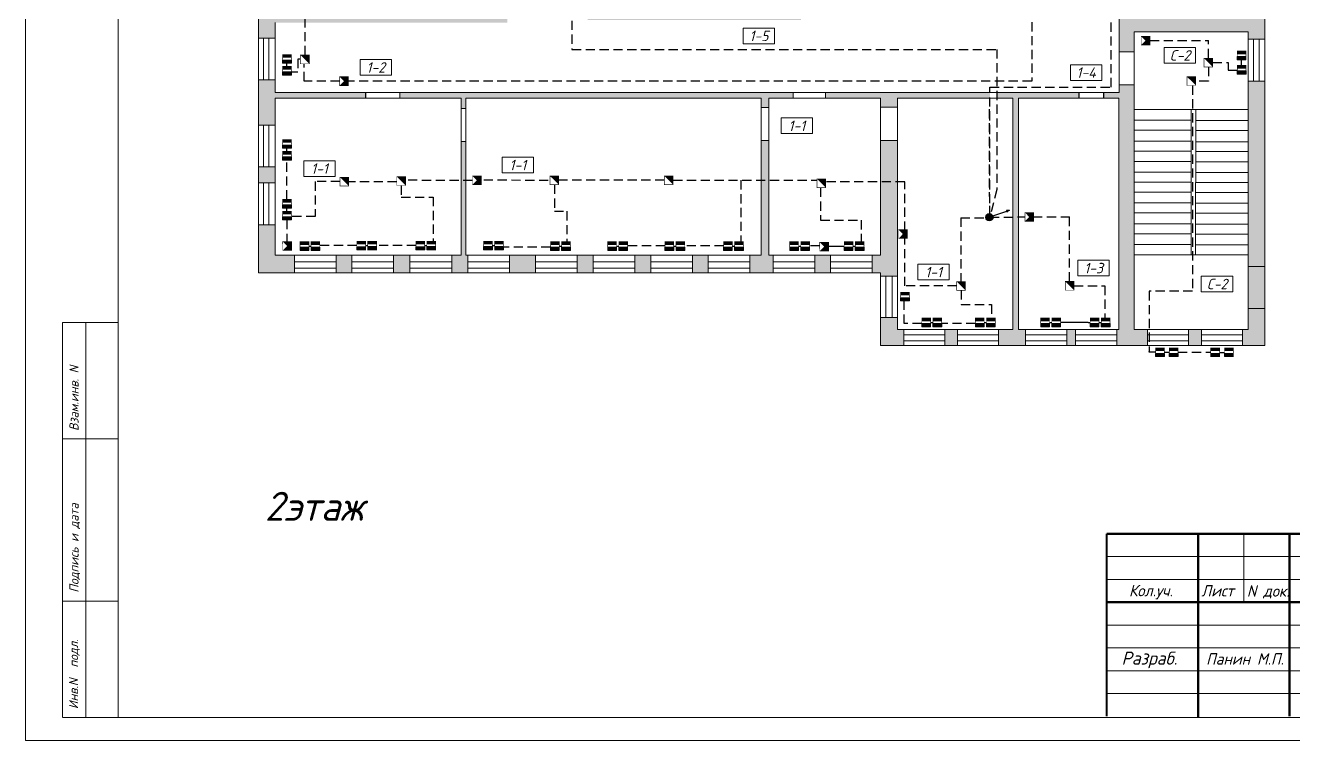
# Model space of a CAD drawing. Header units: inches. Extents: x 859 to 3530, y 393 to 1744.
# Drawn here: x 3393.6 to 3481, y 1248.1 to 1297.4 of the extents above; entities that cross this region are included whole.
import ezdxf

# ---------------------------------------------------------------- set-up
doc = ezdxf.new("R2010")
doc.units = ezdxf.units.IN
doc.header["$MEASUREMENT"] = 0
doc.linetypes.add('Caddy_Solid', pattern=[0])
doc.linetypes.add('HIDDEN2', pattern=[4.7625, 3.175, -1.5875])
doc.layers.get('0').transparency = 0.7
for name, color, linetype in [('BLK_12_THHN', 9, 'Continuous'), ('DESC', 7, 'Continuous'), ('LINK', 9, 'Continuous')]:
    doc.layers.add(name, color=color, linetype=linetype)
doc.styles.get("Standard").update_dxf_attribs({"font": 'GOST_Common Italic_0.ttf'})

# ---------------------------------------------------------------- blocks, each defined once
blk = doc.blocks.new('Звуковой')
blk.add_lwpolyline([(0.1, 2.9, 0, 4, 0), (1.5, 1.51, 4, 4, 0)], format="xyseb")
at = {"const_width": 0.2}
blk.add_lwpolyline([(0, 0), (0, 3), (3, 3), (3, 0)], close=True, dxfattribs=at)
blk = doc.blocks.new('Объем')
at = {"const_width": 0.2}
blk.add_lwpolyline([(0, 0), (0, 3), (3, 3), (3, 0)], close=True, dxfattribs=at)
for points in [[(0.21, 2.94), (0.21, 0.09)], [(0.41, 2.94), (0.41, 0.09)], [(0.61, 2.94), (0.61, 0.09)], [(0.8, 2.94), (0.8, 0.09)], [(1.01, 2.94), (1.01, 0.09)], [(1.21, 2.94), (1.21, 0.09)], [(1.39, 1.52), (2.81, 2.97)], [(1.39, 2.94), (1.39, 0.09)], [(1.39, 1.48), (2.82, 0.03)], [(1.56, 2.93), (1.56, 1.76)], [(1.56, 0.09), (1.56, 1.25)], [(1.74, 0.06), (1.74, 1.05)], [(1.76, 2.94), (1.76, 1.94)], [(1.94, 2.95), (1.94, 2.15)], [(1.94, 0.06), (1.94, 0.87)], [(2.13, 2.93), (2.13, 2.33)], [(2.13, 0.05), (2.13, 0.66)], [(2.3, 2.93), (2.3, 2.52)], [(2.31, 0.06), (2.31, 0.48)], [(2.49, 2.94), (2.49, 2.7)], [(2.49, 0.07), (2.49, 0.29)]]:
    blk.add_lwpolyline(points, dxfattribs=at)

msp = doc.modelspace()

# ---------------------------------------------------------------- hatches: boundary and pattern name
at = {"layer": 'BLK_12_THHN'}
h = msp.add_hatch(color=0, dxfattribs=at)
h.dxf.hatch_style = 1
h.paths.add_polyline_path([(3460.247, 1284.173, 1), (3459.749, 1284.173, 1)])
h = msp.add_hatch(color=0, dxfattribs=at)
h.dxf.hatch_style = 1
h.paths.add_polyline_path([(3461.391, 1284.647), (3461.219, 1284.588), (3461.247, 1284.503)])
h.paths.add_polyline_path([(3461.194, 1284.665), (3461.219, 1284.588), (3461.391, 1284.647)])
h = msp.add_hatch(color=0, dxfattribs=at)
h.dxf.hatch_style = 1
h.paths.add_polyline_path([(3477.84, 1277.885), (3478.972, 1277.885), (3478.972, 1280.769), (3477.84, 1280.769)])
at = {"layer": 'DESC', "lineweight": 15}
h = msp.add_hatch(color=0, dxfattribs=at)
h.dxf.hatch_style = 1
h.paths.add_polyline_path([(3411.286, 1295.014), (3411.286, 1294.79), (3411.89, 1294.79), (3411.89, 1295.014)])
h.paths.add_polyline_path([(3411.89, 1295.17), (3411.89, 1295.394), (3411.286, 1295.394), (3411.286, 1295.17)])
h = msp.add_hatch(color=0, dxfattribs=at)
h.dxf.hatch_style = 1
h.paths.add_polyline_path([(3477.077, 1295.252), (3477.077, 1295.028), (3477.682, 1295.028), (3477.682, 1295.252)])
h.paths.add_polyline_path([(3477.682, 1295.408), (3477.682, 1295.633), (3477.077, 1295.633), (3477.077, 1295.408)])
h = msp.add_hatch(color=0, dxfattribs=at)
h.dxf.hatch_style = 1
h.paths.add_polyline_path([(3411.286, 1294.202), (3411.286, 1293.977), (3411.89, 1293.977), (3411.89, 1294.202)])
h.paths.add_polyline_path([(3411.89, 1294.358), (3411.89, 1294.582), (3411.286, 1294.582), (3411.286, 1294.358)])
h = msp.add_hatch(color=0, dxfattribs=at)
h.dxf.hatch_style = 1
h.paths.add_polyline_path([(3477.083, 1294.27), (3477.083, 1294.045), (3477.688, 1294.045), (3477.688, 1294.27)])
h.paths.add_polyline_path([(3477.688, 1294.426), (3477.688, 1294.65), (3477.083, 1294.65), (3477.083, 1294.426)])
h = msp.add_hatch(color=0, dxfattribs=at)
h.dxf.hatch_style = 1
h.paths.add_polyline_path([(3411.286, 1289.154), (3411.286, 1288.93), (3411.89, 1288.93), (3411.89, 1289.154)])
h.paths.add_polyline_path([(3411.89, 1289.311), (3411.89, 1289.535), (3411.286, 1289.535), (3411.286, 1289.311)])
h = msp.add_hatch(color=0, dxfattribs=at)
h.dxf.hatch_style = 1
h.paths.add_polyline_path([(3411.286, 1288.342), (3411.286, 1288.118), (3411.89, 1288.118), (3411.89, 1288.342)])
h.paths.add_polyline_path([(3411.89, 1288.498), (3411.89, 1288.723), (3411.286, 1288.723), (3411.286, 1288.498)])
h = msp.add_hatch(color=0, dxfattribs=at)
h.dxf.hatch_style = 1
h.paths.add_polyline_path([(3411.286, 1285.022), (3411.286, 1284.798), (3411.89, 1284.798), (3411.89, 1285.022)])
h.paths.add_polyline_path([(3411.89, 1285.178), (3411.89, 1285.402), (3411.286, 1285.402), (3411.286, 1285.178)])
h = msp.add_hatch(color=0, dxfattribs=at)
h.dxf.hatch_style = 1
h.paths.add_polyline_path([(3411.286, 1284.21), (3411.286, 1283.985), (3411.89, 1283.985), (3411.89, 1284.21)])
h.paths.add_polyline_path([(3411.89, 1284.366), (3411.89, 1284.59), (3411.286, 1284.59), (3411.286, 1284.366)])
h = msp.add_hatch(color=0, dxfattribs=at)
h.dxf.hatch_style = 1
h.paths.add_polyline_path([(3412.494, 1282.111), (3412.494, 1281.887), (3413.099, 1281.887), (3413.099, 1282.111)])
h.paths.add_polyline_path([(3413.099, 1282.267), (3413.099, 1282.492), (3412.494, 1282.492), (3412.494, 1282.267)])
h = msp.add_hatch(color=0, dxfattribs=at)
h.dxf.hatch_style = 1
h.paths.add_polyline_path([(3413.248, 1282.114), (3413.248, 1281.89), (3413.852, 1281.89), (3413.852, 1282.114)])
h.paths.add_polyline_path([(3413.852, 1282.27), (3413.852, 1282.495), (3413.248, 1282.495), (3413.248, 1282.27)])
h = msp.add_hatch(color=0, dxfattribs=at)
h.dxf.hatch_style = 1
h.paths.add_polyline_path([(3416.405, 1282.143), (3416.405, 1281.918), (3417.009, 1281.918), (3417.009, 1282.143)])
h.paths.add_polyline_path([(3417.009, 1282.299), (3417.009, 1282.523), (3416.405, 1282.523), (3416.405, 1282.299)])
h = msp.add_hatch(color=0, dxfattribs=at)
h.dxf.hatch_style = 1
h.paths.add_polyline_path([(3417.158, 1282.146), (3417.158, 1281.922), (3417.763, 1281.922), (3417.763, 1282.146)])
h.paths.add_polyline_path([(3417.763, 1282.302), (3417.763, 1282.526), (3417.158, 1282.526), (3417.158, 1282.302)])
h = msp.add_hatch(color=0, dxfattribs=at)
h.dxf.hatch_style = 1
h.paths.add_polyline_path([(3420.475, 1282.143), (3420.475, 1281.918), (3421.08, 1281.918), (3421.08, 1282.143)])
h.paths.add_polyline_path([(3421.08, 1282.299), (3421.08, 1282.523), (3420.475, 1282.523), (3420.475, 1282.299)])
h = msp.add_hatch(color=0, dxfattribs=at)
h.dxf.hatch_style = 1
h.paths.add_polyline_path([(3421.228, 1282.146), (3421.228, 1281.922), (3421.833, 1281.922), (3421.833, 1282.146)])
h.paths.add_polyline_path([(3421.833, 1282.302), (3421.833, 1282.526), (3421.228, 1282.526), (3421.228, 1282.302)])
h = msp.add_hatch(color=0, dxfattribs=at)
h.dxf.hatch_style = 1
h.paths.add_polyline_path([(3425.139, 1282.146), (3425.139, 1281.922), (3425.743, 1281.922), (3425.743, 1282.146)])
h.paths.add_polyline_path([(3425.743, 1282.302), (3425.743, 1282.526), (3425.139, 1282.526), (3425.139, 1282.302)])
h = msp.add_hatch(color=0, dxfattribs=at)
h.dxf.hatch_style = 1
h.paths.add_polyline_path([(3425.904, 1282.146), (3425.904, 1281.922), (3426.508, 1281.922), (3426.508, 1282.146)])
h.paths.add_polyline_path([(3426.508, 1282.302), (3426.508, 1282.526), (3425.904, 1282.526), (3425.904, 1282.302)])
h = msp.add_hatch(color=0, dxfattribs=at)
h.dxf.hatch_style = 1
h.paths.add_polyline_path([(3429.754, 1282.114), (3429.754, 1281.89), (3430.359, 1281.89), (3430.359, 1282.114)])
h.paths.add_polyline_path([(3430.359, 1282.27), (3430.359, 1282.495), (3429.754, 1282.495), (3429.754, 1282.27)])
h = msp.add_hatch(color=0, dxfattribs=at)
h.dxf.hatch_style = 1
h.paths.add_polyline_path([(3430.519, 1282.114), (3430.519, 1281.89), (3431.124, 1281.89), (3431.124, 1282.114)])
h.paths.add_polyline_path([(3431.124, 1282.27), (3431.124, 1282.495), (3430.519, 1282.495), (3430.519, 1282.27)])
h = msp.add_hatch(color=0, dxfattribs=at)
h.dxf.hatch_style = 1
h.paths.add_polyline_path([(3433.696, 1282.114), (3433.696, 1281.89), (3434.301, 1281.89), (3434.301, 1282.114)])
h.paths.add_polyline_path([(3434.301, 1282.27), (3434.301, 1282.495), (3433.696, 1282.495), (3433.696, 1282.27)])
h = msp.add_hatch(color=0, dxfattribs=at)
h.dxf.hatch_style = 1
h.paths.add_polyline_path([(3434.461, 1282.114), (3434.461, 1281.89), (3435.066, 1281.89), (3435.066, 1282.114)])
h.paths.add_polyline_path([(3435.066, 1282.27), (3435.066, 1282.495), (3434.461, 1282.495), (3434.461, 1282.27)])
h = msp.add_hatch(color=0, dxfattribs=at)
h.dxf.hatch_style = 1
h.paths.add_polyline_path([(3437.639, 1282.114), (3437.639, 1281.89), (3438.243, 1281.89), (3438.243, 1282.114)])
h.paths.add_polyline_path([(3438.243, 1282.27), (3438.243, 1282.495), (3437.639, 1282.495), (3437.639, 1282.27)])
h = msp.add_hatch(color=0, dxfattribs=at)
h.dxf.hatch_style = 1
h.paths.add_polyline_path([(3438.404, 1282.114), (3438.404, 1281.89), (3439.008, 1281.89), (3439.008, 1282.114)])
h.paths.add_polyline_path([(3439.008, 1282.27), (3439.008, 1282.495), (3438.404, 1282.495), (3438.404, 1282.27)])
h = msp.add_hatch(color=0, dxfattribs=at)
h.dxf.hatch_style = 1
h.paths.add_polyline_path([(3441.677, 1282.114), (3441.677, 1281.89), (3442.282, 1281.89), (3442.282, 1282.114)])
h.paths.add_polyline_path([(3442.282, 1282.27), (3442.282, 1282.495), (3441.677, 1282.495), (3441.677, 1282.27)])
h = msp.add_hatch(color=0, dxfattribs=at)
h.dxf.hatch_style = 1
h.paths.add_polyline_path([(3442.442, 1282.114), (3442.442, 1281.89), (3443.047, 1281.89), (3443.047, 1282.114)])
h.paths.add_polyline_path([(3443.047, 1282.27), (3443.047, 1282.495), (3442.442, 1282.495), (3442.442, 1282.27)])
h = msp.add_hatch(color=0, dxfattribs=at)
h.dxf.hatch_style = 1
h.paths.add_polyline_path([(3446.239, 1282.114), (3446.239, 1281.89), (3446.843, 1281.89), (3446.843, 1282.114)])
h.paths.add_polyline_path([(3446.843, 1282.27), (3446.843, 1282.495), (3446.239, 1282.495), (3446.239, 1282.27)])
h = msp.add_hatch(color=0, dxfattribs=at)
h.dxf.hatch_style = 1
h.paths.add_polyline_path([(3447.003, 1282.114), (3447.003, 1281.89), (3447.608, 1281.89), (3447.608, 1282.114)])
h.paths.add_polyline_path([(3447.608, 1282.27), (3447.608, 1282.495), (3447.003, 1282.495), (3447.003, 1282.27)])
h = msp.add_hatch(color=0, dxfattribs=at)
h.dxf.hatch_style = 1
h.paths.add_polyline_path([(3449.989, 1282.114), (3449.989, 1281.89), (3450.593, 1281.89), (3450.593, 1282.114)])
h.paths.add_polyline_path([(3450.593, 1282.27), (3450.593, 1282.495), (3449.989, 1282.495), (3449.989, 1282.27)])
h = msp.add_hatch(color=0, dxfattribs=at)
h.dxf.hatch_style = 1
h.paths.add_polyline_path([(3450.753, 1282.114), (3450.753, 1281.89), (3451.358, 1281.89), (3451.358, 1282.114)])
h.paths.add_polyline_path([(3451.358, 1282.27), (3451.358, 1282.495), (3450.753, 1282.495), (3450.753, 1282.27)])
h = msp.add_hatch(color=0, dxfattribs=at)
h.dxf.hatch_style = 1
h.paths.add_polyline_path([(3453.883, 1278.629), (3453.883, 1278.404), (3454.488, 1278.404), (3454.488, 1278.629)])
h.paths.add_polyline_path([(3454.488, 1278.785), (3454.488, 1279.009), (3453.883, 1279.009), (3453.883, 1278.785)])
h = msp.add_hatch(color=0, dxfattribs=at)
h.dxf.hatch_style = 1
h.paths.add_polyline_path([(3455.341, 1276.842), (3455.341, 1276.618), (3455.946, 1276.618), (3455.946, 1276.842)])
h.paths.add_polyline_path([(3455.946, 1276.998), (3455.946, 1277.222), (3455.341, 1277.222), (3455.341, 1276.998)])
h = msp.add_hatch(color=0, dxfattribs=at)
h.dxf.hatch_style = 1
h.paths.add_polyline_path([(3456.106, 1276.842), (3456.106, 1276.618), (3456.711, 1276.618), (3456.711, 1276.842)])
h.paths.add_polyline_path([(3456.711, 1276.998), (3456.711, 1277.222), (3456.106, 1277.222), (3456.106, 1276.998)])
h = msp.add_hatch(color=0, dxfattribs=at)
h.dxf.hatch_style = 1
h.paths.add_polyline_path([(3459.036, 1276.842), (3459.036, 1276.618), (3459.641, 1276.618), (3459.641, 1276.842)])
h.paths.add_polyline_path([(3459.641, 1276.998), (3459.641, 1277.222), (3459.036, 1277.222), (3459.036, 1276.998)])
h = msp.add_hatch(color=0, dxfattribs=at)
h.dxf.hatch_style = 1
h.paths.add_polyline_path([(3459.801, 1276.842), (3459.801, 1276.618), (3460.406, 1276.618), (3460.406, 1276.842)])
h.paths.add_polyline_path([(3460.406, 1276.998), (3460.406, 1277.222), (3459.801, 1277.222), (3459.801, 1276.998)])
h = msp.add_hatch(color=0, dxfattribs=at)
h.dxf.hatch_style = 1
h.paths.add_polyline_path([(3463.535, 1276.842), (3463.535, 1276.618), (3464.14, 1276.618), (3464.14, 1276.842)])
h.paths.add_polyline_path([(3464.14, 1276.998), (3464.14, 1277.222), (3463.535, 1277.222), (3463.535, 1276.998)])
h = msp.add_hatch(color=0, dxfattribs=at)
h.dxf.hatch_style = 1
h.paths.add_polyline_path([(3464.3, 1276.842), (3464.3, 1276.618), (3464.905, 1276.618), (3464.905, 1276.842)])
h.paths.add_polyline_path([(3464.905, 1276.998), (3464.905, 1277.222), (3464.3, 1277.222), (3464.3, 1276.998)])
h = msp.add_hatch(color=0, dxfattribs=at)
h.dxf.hatch_style = 1
h.paths.add_polyline_path([(3466.943, 1276.842), (3466.943, 1276.618), (3467.548, 1276.618), (3467.548, 1276.842)])
h.paths.add_polyline_path([(3467.548, 1276.998), (3467.548, 1277.222), (3466.943, 1277.222), (3466.943, 1276.998)])
h = msp.add_hatch(color=0, dxfattribs=at)
h.dxf.hatch_style = 1
h.paths.add_polyline_path([(3467.708, 1276.842), (3467.708, 1276.618), (3468.313, 1276.618), (3468.313, 1276.842)])
h.paths.add_polyline_path([(3468.313, 1276.998), (3468.313, 1277.222), (3467.708, 1277.222), (3467.708, 1276.998)])
h = msp.add_hatch(color=0, dxfattribs=at)
h.dxf.hatch_style = 1
h.paths.add_polyline_path([(3471.453, 1274.791), (3471.453, 1274.567), (3472.058, 1274.567), (3472.058, 1274.791)])
h.paths.add_polyline_path([(3472.058, 1274.947), (3472.058, 1275.172), (3471.453, 1275.172), (3471.453, 1274.947)])
h = msp.add_hatch(color=0, dxfattribs=at)
h.dxf.hatch_style = 1
h.paths.add_polyline_path([(3472.399, 1274.791), (3472.399, 1274.567), (3473.004, 1274.567), (3473.004, 1274.791)])
h.paths.add_polyline_path([(3473.004, 1274.947), (3473.004, 1275.172), (3472.399, 1275.172), (3472.399, 1274.947)])
h = msp.add_hatch(color=0, dxfattribs=at)
h.dxf.hatch_style = 1
h.paths.add_polyline_path([(3475.257, 1274.789), (3475.257, 1274.564), (3475.862, 1274.564), (3475.862, 1274.789)])
h.paths.add_polyline_path([(3475.862, 1274.945), (3475.862, 1275.169), (3475.257, 1275.169), (3475.257, 1274.945)])
h = msp.add_hatch(color=0, dxfattribs=at)
h.dxf.hatch_style = 1
h.paths.add_polyline_path([(3476.203, 1274.789), (3476.203, 1274.564), (3476.808, 1274.564), (3476.808, 1274.789)])
h.paths.add_polyline_path([(3476.808, 1274.945), (3476.808, 1275.169), (3476.203, 1275.169), (3476.203, 1274.945)])
at = {"layer": 'LINK'}
h = msp.add_hatch(color=0, dxfattribs=at)
h.dxf.hatch_style = 1
h.paths.add_polyline_path([(3410.771, 1332.252), (3411.281, 1332.252), (3411.281, 1333.19), (3409.617, 1333.19), (3409.617, 1325.228), (3410.771, 1325.228)])
h.paths.add_polyline_path([(3414.972, 1333.19), (3414.138, 1333.19), (3414.138, 1332.252), (3414.972, 1332.252)])
h.paths.add_polyline_path([(3418.697, 1333.19), (3417.828, 1333.19), (3417.828, 1332.252), (3418.697, 1332.252)])
h.paths.add_polyline_path([(3422.357, 1333.19), (3421.553, 1333.19), (3421.553, 1332.252), (3422.357, 1332.252)])
h.paths.add_polyline_path([(3427.481, 1333.19), (3425.213, 1333.19), (3425.213, 1332.252), (3425.614, 1332.252), (3425.614, 1326.34), (3426.772, 1326.34), (3426.772, 1332.252), (3427.481, 1332.252)])
h.paths.add_polyline_path([(3432.858, 1333.19), (3429.543, 1333.19), (3429.543, 1332.252), (3431.302, 1332.252)])
h.paths.add_polyline_path([(3433.27, 1333.19), (3432.858, 1333.19), (3431.302, 1332.252), (3432.313, 1332.252), (3432.313, 1330.125), (3432.685, 1330.125), (3432.685, 1332.252), (3433.27, 1332.252)])
h.paths.add_polyline_path([(3426.772, 1326.34), (3425.614, 1326.34), (3425.614, 1312.185), (3426.772, 1312.185)])
h.paths.add_polyline_path([(3432.685, 1330.125), (3432.313, 1330.125), (3432.313, 1322.841), (3432.685, 1322.841)], flags=17)
h.paths.add_polyline_path([(3432.685, 1320.04), (3432.313, 1320.04), (3432.313, 1311.811), (3432.685, 1311.811), (3432.685, 1313.322), (3443.603, 1313.322), (3443.603, 1309.215), (3444.803, 1309.215), (3444.803, 1332.252), (3445.381, 1332.252), (3445.381, 1333.19), (3443.426, 1333.19), (3443.426, 1332.252), (3443.603, 1332.252), (3443.603, 1313.853), (3432.685, 1313.853)])
h.paths.add_polyline_path([(3432.685, 1308.198), (3432.313, 1308.198), (3432.313, 1297.767), (3447.016, 1297.767), (3447.016, 1299.247), (3444.803, 1299.247), (3444.803, 1309.215), (3443.603, 1309.215), (3443.603, 1299.247), (3432.685, 1299.247)])
h.paths.add_polyline_path([(3432.685, 1308.961), (3432.313, 1308.961), (3432.313, 1308.198), (3432.685, 1308.198)], flags=17)
h.paths.add_polyline_path([(3426.772, 1309.867), (3425.614, 1309.867), (3425.614, 1308.801), (3416.563, 1308.801), (3416.563, 1308.243), (3425.614, 1308.243), (3425.614, 1305.863), (3426.772, 1305.863)])
h.paths.add_polyline_path([(3410.771, 1308.243), (3416.563, 1308.243), (3416.563, 1308.801), (3410.771, 1308.801), (3410.771, 1309.553), (3409.617, 1309.553), (3409.617, 1306.418), (3410.771, 1306.418)])
h.paths.add_polyline_path([(3410.771, 1313.789), (3409.617, 1313.789), (3409.617, 1312.433), (3410.771, 1312.433)])
h.paths.add_polyline_path([(3410.771, 1318.088), (3409.617, 1318.088), (3409.617, 1316.669), (3410.771, 1316.669)])
h.paths.add_polyline_path([(3410.771, 1322.348), (3409.617, 1322.348), (3409.617, 1320.968), (3410.771, 1320.968)])
h.paths.add_polyline_path([(3410.771, 1303.538), (3409.617, 1303.538), (3409.617, 1301.913), (3410.771, 1301.913)])
h.paths.add_polyline_path([(3412.834, 1298.897), (3410.771, 1298.897), (3410.771, 1299.033), (3409.617, 1299.033), (3409.617, 1296.53), (3410.771, 1296.53), (3410.771, 1297.593), (3412.834, 1297.593)])
h.paths.add_polyline_path([(3426.772, 1303.57), (3425.614, 1303.57), (3425.614, 1298.897), (3412.834, 1298.897), (3412.834, 1297.593), (3426.772, 1297.593)])
h = msp.add_hatch(color=0, dxfattribs=at)
h.dxf.hatch_style = 1
h.paths.add_polyline_path([(3466.154, 1292.781), (3460.508, 1292.781), (3460.508, 1292.388), (3461.609, 1292.388), (3461.609, 1284.188), (3462.011, 1284.189), (3462.011, 1292.388), (3466.154, 1292.388)])
h.paths.add_polyline_path([(3469.985, 1293.307), (3468.933, 1293.307), (3468.933, 1292.781), (3467.855, 1292.781), (3467.855, 1292.388), (3468.911, 1292.388), (3468.911, 1276.424), (3468.772, 1276.424), (3468.772, 1275.328), (3470.904, 1275.328), (3470.904, 1276.424), (3469.985, 1276.424)])
h.paths.add_polyline_path([(3454.107, 1276.424), (3453.675, 1276.424), (3453.675, 1277.266), (3452.493, 1277.266), (3452.493, 1275.328), (3454.107, 1275.328)])
h.paths.add_polyline_path([(3457.79, 1276.424), (3456.936, 1276.424), (3456.936, 1275.328), (3457.79, 1275.328)])
h.paths.add_polyline_path([(3462.496, 1276.424), (3462.011, 1276.424), (3462.011, 1284.189), (3461.609, 1284.188), (3461.609, 1276.424), (3460.619, 1276.424), (3460.619, 1275.328), (3462.496, 1275.328)])
h.paths.add_polyline_path([(3465.944, 1276.424), (3465.325, 1276.424), (3465.325, 1275.328), (3465.944, 1275.328)])
h.paths.add_polyline_path([(3474.622, 1276.424), (3473.732, 1276.424), (3473.732, 1275.328), (3474.622, 1275.328)])
h.paths.add_polyline_path([(3478.972, 1277.885), (3477.84, 1277.885), (3477.84, 1276.424), (3477.451, 1276.424), (3477.451, 1275.328), (3478.972, 1275.328)])
h.paths.add_polyline_path([(3478.972, 1293.562), (3477.84, 1293.562), (3477.84, 1280.769), (3478.972, 1280.769)])
h.paths.add_polyline_path([(3478.972, 1309.462), (3477.84, 1309.462), (3477.84, 1307.322), (3476.72, 1307.322), (3476.72, 1306.918), (3477.84, 1306.918), (3477.84, 1301.537), (3476.721, 1301.537), (3476.721, 1301.21), (3477.84, 1301.21), (3477.84, 1298.34), (3473.771, 1298.34), (3473.771, 1301.21), (3474.488, 1301.21), (3474.488, 1301.537), (3473.771, 1301.537), (3473.771, 1306.918), (3474.493, 1306.918), (3474.493, 1307.322), (3472.266, 1307.322), (3472.266, 1306.918), (3473.338, 1306.918), (3473.338, 1301.537), (3472.279, 1301.537), (3472.279, 1301.21), (3473.338, 1301.21), (3473.338, 1298.34), (3469.268, 1298.34), (3469.268, 1301.21), (3470.002, 1301.21), (3470.002, 1301.537), (3469.268, 1301.537), (3469.268, 1306.918), (3469.994, 1306.918), (3469.994, 1307.322), (3468.933, 1307.322), (3468.933, 1295.576), (3469.985, 1295.576), (3469.985, 1296.959), (3477.84, 1296.959), (3477.84, 1296.446), (3478.972, 1296.446)])
h.paths.add_polyline_path([(3478.972, 1319.416), (3477.84, 1319.416), (3477.84, 1315.007), (3468.399, 1315.007), (3468.399, 1314.476), (3477.84, 1314.476), (3477.84, 1312.368), (3478.972, 1312.368)])
h = msp.add_hatch(color=0, dxfattribs=at)
h.dxf.hatch_style = 1
h.paths.add_polyline_path([(3410.771, 1292.388), (3417.008, 1292.388), (3417.008, 1292.781), (3410.771, 1292.781), (3410.771, 1293.65), (3409.617, 1293.65), (3409.617, 1290.526), (3410.771, 1290.526)])
h.paths.add_polyline_path([(3410.771, 1287.646), (3409.617, 1287.646), (3409.617, 1286.543), (3410.771, 1286.543)])
h.paths.add_polyline_path([(3412.101, 1281.553), (3410.771, 1281.553), (3410.771, 1283.662), (3409.617, 1283.662), (3409.617, 1280.349), (3412.101, 1280.349)])
h.paths.add_polyline_path([(3416.057, 1281.553), (3414.978, 1281.553), (3414.978, 1280.349), (3416.057, 1280.349)])
h.paths.add_polyline_path([(3420.066, 1281.553), (3418.934, 1281.553), (3418.934, 1280.349), (3420.066, 1280.349)])
h.paths.add_polyline_path([(3424.058, 1281.553), (3423.908, 1281.553), (3423.908, 1286.72), (3423.59, 1286.72), (3423.59, 1281.553), (3422.943, 1281.553), (3422.943, 1280.349), (3424.058, 1280.349)])
h.paths.add_polyline_path([(3423.908, 1289.4), (3423.59, 1289.4), (3423.59, 1286.72), (3423.908, 1286.72)])
h.paths.add_polyline_path([(3446.472, 1292.781), (3419.358, 1292.781), (3419.358, 1292.388), (3423.59, 1292.388), (3423.59, 1291.671), (3423.908, 1291.671), (3423.908, 1292.388), (3444.281, 1292.388), (3444.281, 1291.739), (3444.8, 1291.739), (3444.8, 1292.388), (3446.472, 1292.388)])
h.paths.add_polyline_path([(3444.8, 1289.463), (3444.281, 1289.463), (3444.281, 1281.553), (3443.488, 1281.553), (3443.488, 1280.349), (3445.093, 1280.349), (3445.093, 1281.553), (3444.8, 1281.553)])
h.paths.add_polyline_path([(3440.611, 1281.553), (3439.548, 1281.553), (3439.548, 1280.349), (3440.611, 1280.349)])
h.paths.add_polyline_path([(3436.67, 1281.553), (3435.56, 1281.553), (3435.56, 1280.349), (3436.67, 1280.349)])
h.paths.add_polyline_path([(3432.683, 1281.553), (3431.595, 1281.553), (3431.595, 1280.349), (3432.683, 1280.349)])
h.paths.add_polyline_path([(3428.718, 1281.553), (3426.935, 1281.553), (3426.935, 1280.349), (3428.718, 1280.349)])
h.paths.add_polyline_path([(3449.05, 1281.553), (3447.971, 1281.553), (3447.971, 1280.349), (3449.05, 1280.349)])
h.paths.add_polyline_path([(3453.675, 1286.626), (3452.493, 1286.626), (3452.493, 1281.553), (3451.927, 1281.553), (3451.927, 1280.349), (3452.493, 1280.349), (3452.493, 1280.121), (3453.675, 1280.121)])
h.paths.add_polyline_path([(3453.675, 1289.477), (3452.493, 1289.477), (3452.493, 1286.626), (3453.675, 1286.626)])
h.paths.add_polyline_path([(3460.04, 1292.781), (3448.705, 1292.781), (3448.705, 1292.388), (3452.493, 1292.388), (3452.493, 1291.761), (3453.675, 1291.761), (3453.675, 1292.388), (3460.04, 1292.388)])

# ---------------------------------------------------------------- linework, layer by layer
at = {"layer": 'BLK_12_THHN', "color": 0, "lineweight": 15}
for p, q in [((3409.617, 1280.349), (3409.617, 1333.19)), ((3478.972, 1333.19), (3478.972, 1275.328)), ((3468.933, 1292.781), (3468.933, 1307.322)), ((3410.771, 1297.593), (3410.771, 1292.781)), ((3409.617, 1296.53), (3410.771, 1296.53)), ((3409.975, 1296.53), (3409.975, 1293.65)), ((3410.345, 1296.53), (3410.345, 1293.65)), ((3477.84, 1296.959), (3469.985, 1296.959)), ((3469.985, 1296.959), (3469.985, 1276.424)), ((3477.84, 1276.424), (3477.84, 1296.959)), ((3477.84, 1296.446), (3478.972, 1296.446)), ((3478.195, 1296.446), (3478.195, 1293.562)), ((3478.599, 1296.446), (3478.599, 1293.562)), ((3468.933, 1295.576), (3469.985, 1295.576)), ((3409.617, 1293.65), (3410.771, 1293.65)), ((3410.771, 1292.781), (3468.933, 1292.781)), ((3419.358, 1292.781), (3419.358, 1292.388)), ((3446.472, 1292.781), (3446.472, 1292.388)), ((3448.705, 1292.781), (3448.705, 1292.388)), ((3468.933, 1293.307), (3469.985, 1293.307)), ((3477.84, 1293.562), (3478.972, 1293.562)), ((3410.771, 1292.388), (3423.59, 1292.388)), ((3410.771, 1281.553), (3410.771, 1292.388)), ((3423.59, 1292.388), (3423.59, 1281.553)), ((3423.908, 1281.553), (3423.908, 1292.388)), ((3423.908, 1292.388), (3444.281, 1292.388)), ((3444.281, 1292.388), (3444.281, 1281.553)), ((3444.8, 1281.553), (3444.8, 1292.388)), ((3444.8, 1292.388), (3452.493, 1292.388)), ((3452.493, 1292.388), (3452.493, 1281.553)), ((3461.609, 1292.388), (3453.675, 1292.388)), ((3453.675, 1292.388), (3453.675, 1276.424)), ((3461.609, 1276.424), (3461.609, 1292.388)), ((3468.911, 1292.388), (3462.011, 1292.388)), ((3462.011, 1292.388), (3462.011, 1276.424)), ((3468.911, 1276.424), (3468.911, 1292.388)), ((3423.59, 1291.671), (3423.908, 1291.671)), ((3444.281, 1291.739), (3444.8, 1291.739)), ((3452.493, 1291.761), (3453.675, 1291.761)), ((3469.985, 1291.608), (3477.84, 1291.608)), ((3473.912, 1291.608), (3473.912, 1281.585)), ((3474.23, 1291.608), (3474.201, 1281.585)), ((3409.617, 1290.526), (3410.771, 1290.526)), ((3409.975, 1290.526), (3409.975, 1287.646)), ((3410.345, 1290.526), (3410.345, 1287.646)), ((3469.985, 1290.864), (3473.912, 1290.864)), ((3469.985, 1290.182), (3473.912, 1290.182)), ((3474.228, 1290.835), (3477.84, 1290.835)), ((3474.228, 1290.153), (3477.84, 1290.153)), ((3423.59, 1289.4), (3423.908, 1289.4)), ((3444.281, 1289.463), (3444.8, 1289.463)), ((3452.493, 1289.477), (3453.675, 1289.477)), ((3469.985, 1289.412), (3473.912, 1289.412)), ((3474.228, 1289.383), (3477.84, 1289.383)), ((3469.985, 1288.729), (3473.912, 1288.729)), ((3474.228, 1288.7), (3477.84, 1288.7)), ((3409.617, 1287.646), (3410.771, 1287.646)), ((3469.985, 1288.018), (3473.912, 1288.018)), ((3474.228, 1287.989), (3477.84, 1287.989)), ((3469.985, 1287.292), (3473.912, 1287.292)), ((3474.228, 1287.263), (3477.84, 1287.263)), ((3409.617, 1286.543), (3410.771, 1286.543)), ((3409.975, 1286.543), (3409.975, 1283.662)), ((3410.345, 1286.543), (3410.345, 1283.662)), ((3469.985, 1286.597), (3473.912, 1286.597)), ((3469.985, 1285.912), (3473.912, 1285.912)), ((3474.228, 1286.568), (3477.84, 1286.568)), ((3474.228, 1285.883), (3477.84, 1285.883)), ((3469.985, 1285.172), (3473.912, 1285.172)), ((3474.228, 1285.143), (3477.84, 1285.143)), ((3469.985, 1284.475), (3473.912, 1284.475)), ((3474.228, 1284.446), (3477.84, 1284.446)), ((3409.617, 1283.662), (3410.771, 1283.662)), ((3469.985, 1283.72), (3473.912, 1283.72)), ((3474.228, 1283.691), (3477.84, 1283.691)), ((3469.985, 1283.037), (3473.912, 1283.037)), ((3469.985, 1282.297), (3473.912, 1282.297)), ((3474.228, 1283.008), (3477.84, 1283.008)), ((3474.228, 1282.267), (3477.84, 1282.267)), ((3423.59, 1281.553), (3410.771, 1281.553)), ((3412.101, 1281.553), (3412.101, 1280.349)), ((3414.978, 1281.553), (3414.978, 1280.349)), ((3416.057, 1281.553), (3416.057, 1280.349)), ((3418.934, 1281.553), (3418.934, 1280.349)), ((3420.066, 1281.553), (3420.066, 1280.349)), ((3422.943, 1281.553), (3422.943, 1280.349)), ((3444.281, 1281.553), (3423.908, 1281.553)), ((3424.058, 1281.553), (3424.058, 1280.349)), ((3426.935, 1281.553), (3426.935, 1280.349)), ((3428.718, 1281.553), (3428.718, 1280.349)), ((3431.595, 1281.553), (3431.595, 1280.349)), ((3432.683, 1281.553), (3432.683, 1280.349)), ((3435.56, 1281.553), (3435.56, 1280.349)), ((3436.67, 1281.553), (3436.67, 1280.349)), ((3439.548, 1281.553), (3439.548, 1280.349)), ((3440.611, 1281.553), (3440.611, 1280.349)), ((3443.488, 1281.553), (3443.488, 1280.349)), ((3452.493, 1281.553), (3444.8, 1281.553)), ((3445.093, 1281.553), (3445.093, 1280.349)), ((3447.971, 1281.553), (3447.971, 1280.349)), ((3449.05, 1281.553), (3449.05, 1280.349)), ((3451.927, 1281.553), (3451.927, 1280.349)), ((3469.985, 1281.585), (3477.84, 1281.585)), ((3412.101, 1281.092), (3414.978, 1281.092)), ((3412.101, 1280.655), (3414.978, 1280.655)), ((3416.057, 1281.092), (3418.934, 1281.092)), ((3416.057, 1280.655), (3418.934, 1280.655)), ((3420.066, 1281.092), (3422.943, 1281.092)), ((3420.066, 1280.655), (3422.943, 1280.655)), ((3424.058, 1281.092), (3426.935, 1281.092)), ((3424.058, 1280.655), (3426.935, 1280.655)), ((3428.718, 1281.092), (3431.595, 1281.092)), ((3428.718, 1280.655), (3431.595, 1280.655)), ((3432.683, 1281.092), (3435.56, 1281.092)), ((3432.683, 1280.655), (3435.56, 1280.655)), ((3436.67, 1281.092), (3439.548, 1281.092)), ((3436.67, 1280.655), (3439.548, 1280.655)), ((3440.611, 1281.092), (3443.488, 1281.092)), ((3440.611, 1280.655), (3443.488, 1280.655)), ((3445.093, 1281.092), (3447.971, 1281.092)), ((3445.093, 1280.655), (3447.971, 1280.655)), ((3449.05, 1281.092), (3451.927, 1281.092)), ((3449.05, 1280.655), (3451.927, 1280.655)), ((3477.84, 1280.769), (3478.972, 1280.769)), ((3452.493, 1280.349), (3409.617, 1280.349)), ((3452.493, 1275.328), (3452.493, 1280.349)), ((3452.493, 1280.121), (3453.675, 1280.121)), ((3452.856, 1280.121), (3452.856, 1277.266)), ((3453.287, 1280.121), (3453.287, 1277.266)), ((3452.493, 1277.266), (3453.675, 1277.266)), ((3477.84, 1277.885), (3478.972, 1277.885)), ((3453.675, 1276.424), (3461.609, 1276.424)), ((3454.107, 1276.424), (3454.107, 1275.328)), ((3456.936, 1276.424), (3456.936, 1275.328)), ((3457.79, 1276.424), (3457.79, 1275.328)), ((3460.619, 1276.424), (3460.619, 1275.328)), ((3462.011, 1276.424), (3468.911, 1276.424)), ((3462.496, 1276.424), (3462.496, 1275.328)), ((3465.325, 1276.424), (3465.325, 1275.328)), ((3465.944, 1276.424), (3465.944, 1275.328)), ((3468.772, 1276.424), (3468.772, 1275.328)), ((3469.985, 1276.424), (3477.84, 1276.424)), ((3470.904, 1276.424), (3470.904, 1275.328)), ((3473.732, 1276.424), (3473.732, 1275.328)), ((3474.622, 1276.424), (3474.622, 1275.328)), ((3477.451, 1276.424), (3477.451, 1275.328)), ((3478.972, 1275.328), (3452.493, 1275.328)), ((3454.107, 1276.058), (3456.936, 1276.058)), ((3454.107, 1275.646), (3456.936, 1275.646)), ((3457.79, 1276.058), (3460.619, 1276.058)), ((3457.79, 1275.646), (3460.619, 1275.646)), ((3462.496, 1276.058), (3465.325, 1276.058)), ((3462.496, 1275.646), (3465.325, 1275.646)), ((3465.944, 1276.058), (3468.772, 1276.058)), ((3465.944, 1275.646), (3468.772, 1275.646)), ((3470.904, 1276.058), (3473.732, 1276.058)), ((3470.904, 1275.646), (3473.732, 1275.646)), ((3474.622, 1276.058), (3477.451, 1276.058)), ((3474.622, 1275.646), (3477.451, 1275.646))]:
    msp.add_line(p, q, dxfattribs=at)
at = {"layer": 'BLK_12_THHN', "color": 0, "linetype": 'HIDDEN2', "ltscale": 0.2}
for p, q in [((3471.064, 1296.352), (3475.09, 1296.352)), ((3475.09, 1294.539), (3475.09, 1293.56)), ((3473.996, 1293.258), (3473.996, 1279.076)), ((3475.09, 1293.56), (3474.226, 1293.56)), ((3473.996, 1279.076), (3471.01, 1279.076)), ((3471.01, 1279.076), (3471.01, 1274.926)), ((3472.058, 1274.862), (3472.401, 1274.862)), ((3475.862, 1274.859), (3476.205, 1274.859))]:
    msp.add_line(p, q, dxfattribs=at)
at = {"layer": 'BLK_12_THHN', "color": 0}
for p, q in [((3461.391, 1284.647), (3460.279, 1284.267)), ((3461.391, 1284.647), (3461.194, 1284.665)), ((3461.247, 1284.503), (3461.194, 1284.665))]:
    msp.add_line(p, q, dxfattribs=at)
msp.add_circle((3459.998, 1284.173), 0.249, dxfattribs=at)
at = {"layer": 'DESC', "linetype": 'Caddy_Solid', "lineweight": 15}
for p, q in [((3399.959, 1341.509), (3399.959, 1249.688)), ((3396.119, 1249.707), (3396.119, 1276.907)), ((3396.119, 1276.907), (3399.959, 1276.907)), ((3397.719, 1276.907), (3397.719, 1249.707)), ((3396.119, 1268.888), (3399.959, 1268.888)), ((3396.119, 1257.707), (3399.959, 1257.707)), ((3526.359, 1249.688), (3396.119, 1249.688))]:
    msp.add_line(p, q, dxfattribs=at)
at = {"layer": 'DESC', "color": 7, "lineweight": 15}
for p, q in [((3477.531, 1262.354), (3477.531, 1257.629)), ((3468.081, 1260.779), (3488.556, 1260.779)), ((3468.081, 1259.204), (3488.556, 1259.204)), ((3468.081, 1256.054), (3488.556, 1256.054)), ((3468.081, 1254.479), (3488.556, 1254.479)), ((3468.081, 1252.904), (3488.556, 1252.904)), ((3468.081, 1251.329), (3488.556, 1251.329))]:
    msp.add_line(p, q, dxfattribs=at)
at = {"layer": 'DESC', "lineweight": 15}
msp.add_lwpolyline([(3393.559, 1248.088), (3527.959, 1248.088), (3527.959, 1343.128), (3393.559, 1343.128)], close=True, dxfattribs=at)
at = {"layer": 'DESC', "color": 0, "lineweight": 15}
for points in [[(3443.035, 1297.216), (3445.195, 1297.216), (3445.195, 1296.136), (3443.035, 1296.136), (3443.035, 1297.216)], [(3472.05, 1295.875), (3474.21, 1295.875), (3474.21, 1294.795), (3472.05, 1294.795), (3472.05, 1295.875)], [(3416.628, 1295.04), (3418.788, 1295.04), (3418.788, 1293.96), (3416.628, 1293.96), (3416.628, 1295.04)], [(3465.583, 1294.688), (3467.743, 1294.688), (3467.743, 1293.608), (3465.583, 1293.608), (3465.583, 1294.688)], [(3445.647, 1291.019), (3447.807, 1291.019), (3447.807, 1289.939), (3445.647, 1289.939), (3445.647, 1291.019)], [(3412.748, 1288.067), (3414.908, 1288.067), (3414.908, 1286.987), (3412.748, 1286.987), (3412.748, 1288.067)], [(3426.417, 1288.315), (3428.577, 1288.315), (3428.577, 1287.235), (3426.417, 1287.235), (3426.417, 1288.315)], [(3455.073, 1280.935), (3457.233, 1280.935), (3457.233, 1279.855), (3455.073, 1279.855), (3455.073, 1280.935)], [(3466.103, 1281.209), (3468.263, 1281.209), (3468.263, 1280.129), (3466.103, 1280.129), (3466.103, 1281.209)], [(3474.605, 1280.114), (3476.765, 1280.114), (3476.765, 1279.034), (3474.605, 1279.034), (3474.605, 1280.114)]]:
    msp.add_lwpolyline(points, dxfattribs=at)
at = {"layer": 'DESC', "color": 0, "lineweight": 15, "const_width": 0.0403}
for points in [[(3411.286, 1295.394), (3411.89, 1295.394), (3411.89, 1294.79), (3411.286, 1294.79), (3411.286, 1295.394)], [(3477.077, 1295.633), (3477.682, 1295.633), (3477.682, 1295.028), (3477.077, 1295.028), (3477.077, 1295.633)], [(3411.286, 1294.582), (3411.89, 1294.582), (3411.89, 1293.977), (3411.286, 1293.977), (3411.286, 1294.582)], [(3477.083, 1294.65), (3477.688, 1294.65), (3477.688, 1294.045), (3477.083, 1294.045), (3477.083, 1294.65)], [(3411.286, 1289.535), (3411.89, 1289.535), (3411.89, 1288.93), (3411.286, 1288.93), (3411.286, 1289.535)], [(3411.286, 1288.723), (3411.89, 1288.723), (3411.89, 1288.118), (3411.286, 1288.118), (3411.286, 1288.723)], [(3411.286, 1285.402), (3411.89, 1285.402), (3411.89, 1284.798), (3411.286, 1284.798), (3411.286, 1285.402)], [(3411.286, 1284.59), (3411.89, 1284.59), (3411.89, 1283.985), (3411.286, 1283.985), (3411.286, 1284.59)], [(3412.494, 1282.492), (3413.099, 1282.492), (3413.099, 1281.887), (3412.494, 1281.887), (3412.494, 1282.492)], [(3413.248, 1282.495), (3413.852, 1282.495), (3413.852, 1281.89), (3413.248, 1281.89), (3413.248, 1282.495)], [(3416.405, 1282.523), (3417.009, 1282.523), (3417.009, 1281.918), (3416.405, 1281.918), (3416.405, 1282.523)], [(3417.158, 1282.526), (3417.763, 1282.526), (3417.763, 1281.922), (3417.158, 1281.922), (3417.158, 1282.526)], [(3420.475, 1282.523), (3421.08, 1282.523), (3421.08, 1281.918), (3420.475, 1281.918), (3420.475, 1282.523)], [(3421.228, 1282.526), (3421.833, 1282.526), (3421.833, 1281.922), (3421.228, 1281.922), (3421.228, 1282.526)], [(3425.139, 1282.526), (3425.743, 1282.526), (3425.743, 1281.922), (3425.139, 1281.922), (3425.139, 1282.526)], [(3425.904, 1282.526), (3426.508, 1282.526), (3426.508, 1281.922), (3425.904, 1281.922), (3425.904, 1282.526)], [(3429.754, 1282.495), (3430.359, 1282.495), (3430.359, 1281.89), (3429.754, 1281.89), (3429.754, 1282.495)], [(3430.519, 1282.495), (3431.124, 1282.495), (3431.124, 1281.89), (3430.519, 1281.89), (3430.519, 1282.495)], [(3433.696, 1282.495), (3434.301, 1282.495), (3434.301, 1281.89), (3433.696, 1281.89), (3433.696, 1282.495)], [(3434.461, 1282.495), (3435.066, 1282.495), (3435.066, 1281.89), (3434.461, 1281.89), (3434.461, 1282.495)], [(3437.639, 1282.495), (3438.243, 1282.495), (3438.243, 1281.89), (3437.639, 1281.89), (3437.639, 1282.495)], [(3438.404, 1282.495), (3439.008, 1282.495), (3439.008, 1281.89), (3438.404, 1281.89), (3438.404, 1282.495)], [(3441.677, 1282.495), (3442.282, 1282.495), (3442.282, 1281.89), (3441.677, 1281.89), (3441.677, 1282.495)], [(3442.442, 1282.495), (3443.047, 1282.495), (3443.047, 1281.89), (3442.442, 1281.89), (3442.442, 1282.495)], [(3446.239, 1282.495), (3446.843, 1282.495), (3446.843, 1281.89), (3446.239, 1281.89), (3446.239, 1282.495)], [(3447.003, 1282.495), (3447.608, 1282.495), (3447.608, 1281.89), (3447.003, 1281.89), (3447.003, 1282.495)], [(3449.989, 1282.495), (3450.593, 1282.495), (3450.593, 1281.89), (3449.989, 1281.89), (3449.989, 1282.495)], [(3450.753, 1282.495), (3451.358, 1282.495), (3451.358, 1281.89), (3450.753, 1281.89), (3450.753, 1282.495)], [(3453.883, 1279.009), (3454.488, 1279.009), (3454.488, 1278.404), (3453.883, 1278.404), (3453.883, 1279.009)], [(3455.341, 1277.222), (3455.946, 1277.222), (3455.946, 1276.618), (3455.341, 1276.618), (3455.341, 1277.222)], [(3456.106, 1277.222), (3456.711, 1277.222), (3456.711, 1276.618), (3456.106, 1276.618), (3456.106, 1277.222)], [(3459.036, 1277.222), (3459.641, 1277.222), (3459.641, 1276.618), (3459.036, 1276.618), (3459.036, 1277.222)], [(3459.801, 1277.222), (3460.406, 1277.222), (3460.406, 1276.618), (3459.801, 1276.618), (3459.801, 1277.222)], [(3463.535, 1277.222), (3464.14, 1277.222), (3464.14, 1276.618), (3463.535, 1276.618), (3463.535, 1277.222)], [(3464.3, 1277.222), (3464.905, 1277.222), (3464.905, 1276.618), (3464.3, 1276.618), (3464.3, 1277.222)], [(3466.943, 1277.222), (3467.548, 1277.222), (3467.548, 1276.618), (3466.943, 1276.618), (3466.943, 1277.222)], [(3467.708, 1277.222), (3468.313, 1277.222), (3468.313, 1276.618), (3467.708, 1276.618), (3467.708, 1277.222)], [(3471.453, 1275.172), (3472.058, 1275.172), (3472.058, 1274.567), (3471.453, 1274.567), (3471.453, 1275.172)], [(3472.399, 1275.172), (3473.004, 1275.172), (3473.004, 1274.567), (3472.399, 1274.567), (3472.399, 1275.172)], [(3475.257, 1275.169), (3475.862, 1275.169), (3475.862, 1274.564), (3475.257, 1274.564), (3475.257, 1275.169)], [(3476.203, 1275.169), (3476.808, 1275.169), (3476.808, 1274.564), (3476.203, 1274.564), (3476.203, 1275.169)]]:
    msp.add_lwpolyline(points, dxfattribs=at)
at = {"layer": 'DESC', "color": 0, "lineweight": 15}
for points in [[(3411.89, 1294.79), (3411.286, 1294.79), (3411.286, 1295.014), (3411.89, 1295.014)], [(3477.682, 1295.028), (3477.077, 1295.028), (3477.077, 1295.252), (3477.682, 1295.252)], [(3411.89, 1293.977), (3411.286, 1293.977), (3411.286, 1294.202), (3411.89, 1294.202)], [(3477.688, 1294.045), (3477.083, 1294.045), (3477.083, 1294.27), (3477.688, 1294.27)], [(3411.89, 1288.93), (3411.286, 1288.93), (3411.286, 1289.154), (3411.89, 1289.154)], [(3411.89, 1288.118), (3411.286, 1288.118), (3411.286, 1288.342), (3411.89, 1288.342)], [(3411.89, 1284.798), (3411.286, 1284.798), (3411.286, 1285.022), (3411.89, 1285.022)], [(3411.89, 1283.985), (3411.286, 1283.985), (3411.286, 1284.21), (3411.89, 1284.21)], [(3413.099, 1281.887), (3412.494, 1281.887), (3412.494, 1282.111), (3413.099, 1282.111)], [(3413.852, 1281.89), (3413.248, 1281.89), (3413.248, 1282.114), (3413.852, 1282.114)], [(3417.009, 1281.918), (3416.405, 1281.918), (3416.405, 1282.143), (3417.009, 1282.143)], [(3417.763, 1281.922), (3417.158, 1281.922), (3417.158, 1282.146), (3417.763, 1282.146)], [(3421.08, 1281.918), (3420.475, 1281.918), (3420.475, 1282.143), (3421.08, 1282.143)], [(3421.833, 1281.922), (3421.228, 1281.922), (3421.228, 1282.146), (3421.833, 1282.146)], [(3425.743, 1281.922), (3425.139, 1281.922), (3425.139, 1282.146), (3425.743, 1282.146)], [(3426.508, 1281.922), (3425.904, 1281.922), (3425.904, 1282.146), (3426.508, 1282.146)], [(3430.359, 1281.89), (3429.754, 1281.89), (3429.754, 1282.114), (3430.359, 1282.114)], [(3431.124, 1281.89), (3430.519, 1281.89), (3430.519, 1282.114), (3431.124, 1282.114)], [(3434.301, 1281.89), (3433.696, 1281.89), (3433.696, 1282.114), (3434.301, 1282.114)], [(3435.066, 1281.89), (3434.461, 1281.89), (3434.461, 1282.114), (3435.066, 1282.114)], [(3438.243, 1281.89), (3437.639, 1281.89), (3437.639, 1282.114), (3438.243, 1282.114)], [(3439.008, 1281.89), (3438.404, 1281.89), (3438.404, 1282.114), (3439.008, 1282.114)], [(3442.282, 1281.89), (3441.677, 1281.89), (3441.677, 1282.114), (3442.282, 1282.114)], [(3443.047, 1281.89), (3442.442, 1281.89), (3442.442, 1282.114), (3443.047, 1282.114)], [(3446.843, 1281.89), (3446.239, 1281.89), (3446.239, 1282.114), (3446.843, 1282.114)], [(3447.608, 1281.89), (3447.003, 1281.89), (3447.003, 1282.114), (3447.608, 1282.114)], [(3450.593, 1281.89), (3449.989, 1281.89), (3449.989, 1282.114), (3450.593, 1282.114)], [(3451.358, 1281.89), (3450.753, 1281.89), (3450.753, 1282.114), (3451.358, 1282.114)], [(3454.488, 1278.404), (3453.883, 1278.404), (3453.883, 1278.629), (3454.488, 1278.629)], [(3455.946, 1276.618), (3455.341, 1276.618), (3455.341, 1276.842), (3455.946, 1276.842)], [(3456.711, 1276.618), (3456.106, 1276.618), (3456.106, 1276.842), (3456.711, 1276.842)], [(3459.641, 1276.618), (3459.036, 1276.618), (3459.036, 1276.842), (3459.641, 1276.842)], [(3460.406, 1276.618), (3459.801, 1276.618), (3459.801, 1276.842), (3460.406, 1276.842)], [(3464.14, 1276.618), (3463.535, 1276.618), (3463.535, 1276.842), (3464.14, 1276.842)], [(3464.905, 1276.618), (3464.3, 1276.618), (3464.3, 1276.842), (3464.905, 1276.842)], [(3467.548, 1276.618), (3466.943, 1276.618), (3466.943, 1276.842), (3467.548, 1276.842)], [(3468.313, 1276.618), (3467.708, 1276.618), (3467.708, 1276.842), (3468.313, 1276.842)], [(3472.058, 1274.567), (3471.453, 1274.567), (3471.453, 1274.791), (3472.058, 1274.791)], [(3473.004, 1274.567), (3472.399, 1274.567), (3472.399, 1274.791), (3473.004, 1274.791)], [(3475.862, 1274.564), (3475.257, 1274.564), (3475.257, 1274.789), (3475.862, 1274.789)], [(3476.808, 1274.564), (3476.203, 1274.564), (3476.203, 1274.789), (3476.808, 1274.789)]]:
    msp.add_lwpolyline(points, close=True, dxfattribs=at)
at = {"layer": 'DESC', "color": 7, "lineweight": 15, "const_width": 0.158}
for points in [[(3468.081, 1262.354), (3526.356, 1262.354)], [(3468.081, 1262.354), (3468.081, 1249.754)], [(3474.381, 1262.354), (3474.381, 1249.69)], [(3480.681, 1262.354), (3480.681, 1249.754)], [(3468.081, 1257.629), (3526.356, 1257.629)]]:
    msp.add_lwpolyline(points, dxfattribs=at)
at = {"layer": 'LINK', "color": 0, "linetype": 'HIDDEN2', "ltscale": 0.2}
for p, q in [((3468.399, 1293.149), (3468.399, 1316.324)), ((3462.914, 1312.862), (3462.914, 1293.557)), ((3431.224, 1308.198), (3431.224, 1295.75)), ((3412.834, 1295.355), (3412.834, 1299.389)), ((3475.09, 1295.144), (3475.09, 1296.352)), ((3431.224, 1295.75), (3460.508, 1295.75)), ((3460.508, 1295.75), (3460.508, 1286.092)), ((3412.327, 1295.081), (3412.327, 1294.17)), ((3412.769, 1293.556), (3412.769, 1294.75)), ((3475.392, 1294.842), (3476.452, 1294.84)), ((3476.452, 1294.84), (3476.452, 1294.314)), ((3477.385, 1294.65), (3477.385, 1295.028)), ((3412.327, 1294.17), (3411.89, 1294.17)), ((3476.452, 1294.314), (3477.083, 1294.314)), ((3415.225, 1293.556), (3412.769, 1293.556)), ((3462.914, 1293.557), (3415.83, 1293.557)), ((3460.04, 1284.185), (3460.04, 1293.149)), ((3460.04, 1293.149), (3468.399, 1293.149)), ((3459.983, 1291.619), (3459.998, 1284.173)), ((3411.588, 1285.402), (3411.588, 1288.118)), ((3424.377, 1286.717), (3419.764, 1286.72)), ((3429.595, 1286.718), (3424.982, 1286.721)), ((3437.597, 1286.72), (3430.317, 1286.72)), ((3438.202, 1286.72), (3448.118, 1286.72)), ((3442.875, 1286.72), (3442.875, 1282.495)), ((3415.249, 1286.635), (3413.541, 1286.635)), ((3413.541, 1286.635), (3413.541, 1284.229)), ((3419.159, 1286.61), (3415.854, 1286.61)), ((3419.462, 1286.364), (3419.462, 1285.568)), ((3430.015, 1286.418), (3430.015, 1284.585)), ((3448.367, 1286.214), (3448.367, 1283.974)), ((3454.167, 1286.626), (3448.723, 1286.626)), ((3454.167, 1279.441), (3454.167, 1286.626)), ((3460.508, 1286.092), (3460.04, 1284.185)), ((3419.462, 1285.568), (3421.668, 1285.568)), ((3421.668, 1285.568), (3421.668, 1282.526)), ((3413.541, 1284.229), (3411.89, 1284.229)), ((3430.015, 1284.585), (3430.882, 1284.585)), ((3430.882, 1284.585), (3430.882, 1282.495)), ((3458.019, 1284.139), (3459.958, 1284.145)), ((3458.019, 1284.139), (3458.022, 1279.743)), ((3460.04, 1284.185), (3462.446, 1284.194)), ((3463.009, 1284.197), (3465.516, 1284.195)), ((3465.527, 1279.749), (3465.516, 1284.195)), ((3411.588, 1283.985), (3411.59, 1282.435)), ((3448.367, 1283.974), (3451.151, 1283.974)), ((3451.151, 1283.974), (3451.151, 1282.495)), ((3416.405, 1282.221), (3413.852, 1282.221)), ((3420.475, 1282.221), (3417.763, 1282.224)), ((3429.754, 1282.114), (3426.508, 1282.114)), ((3437.639, 1282.192), (3435.066, 1282.192)), ((3441.677, 1282.192), (3439.008, 1282.192)), ((3448.31, 1282.196), (3447.608, 1282.196)), ((3457.748, 1279.441), (3454.167, 1279.441)), ((3458.05, 1279.139), (3458.05, 1278.154)), ((3465.83, 1279.447), (3467.945, 1279.447)), ((3467.945, 1279.447), (3467.945, 1277.222)), ((3454.118, 1276.842), (3454.118, 1278.404)), ((3458.05, 1278.154), (3460.147, 1278.154)), ((3460.147, 1278.154), (3460.147, 1277.222)), ((3455.341, 1276.842), (3454.118, 1276.842)), ((3459.036, 1276.842), (3456.711, 1276.842)), ((3471.01, 1274.869), (3471.01, 1274.926)), ((3471.453, 1274.869), (3471.01, 1274.869)), ((3473.004, 1274.869), (3475.257, 1274.869))]:
    msp.add_line(p, q, dxfattribs=at)
at = {"layer": 'LINK', "color": 0}
for p, q in [((3411.588, 1294.582), (3411.588, 1294.79)), ((3412.518, 1295.081), (3412.327, 1295.081)), ((3417.008, 1292.781), (3417.008, 1292.388)), ((3466.154, 1292.781), (3466.154, 1292.388)), ((3467.855, 1292.781), (3467.855, 1292.388)), ((3411.588, 1288.723), (3411.588, 1288.93)), ((3411.588, 1284.59), (3411.588, 1284.798)), ((3413.099, 1282.19), (3413.254, 1282.19)), ((3417.009, 1282.222), (3417.165, 1282.222)), ((3421.08, 1282.222), (3421.235, 1282.222)), ((3425.743, 1282.219), (3425.911, 1282.219)), ((3430.359, 1282.188), (3430.526, 1282.188)), ((3434.301, 1282.188), (3434.469, 1282.188)), ((3438.243, 1282.188), (3438.411, 1282.188)), ((3442.282, 1282.188), (3442.449, 1282.188)), ((3446.843, 1282.188), (3447.011, 1282.188)), ((3448.915, 1282.189), (3449.995, 1282.19)), ((3450.593, 1282.188), (3450.761, 1282.188)), ((3455.946, 1276.915), (3456.114, 1276.915)), ((3459.641, 1276.915), (3459.809, 1276.915)), ((3464.14, 1276.915), (3464.308, 1276.915)), ((3466.795, 1276.918), (3464.905, 1276.917)), ((3466.795, 1276.918), (3466.95, 1276.918)), ((3467.548, 1276.915), (3467.716, 1276.915))]:
    msp.add_line(p, q, dxfattribs=at)

# ---------------------------------------------------------------- block references
at = {"layer": 'DESC', "color": 0}
for name, p, xscale, yscale, zscale, rotation in [('Объем', (3471.064, 1296.05), -0.2015884800000241, 0.2015884800000029, 0.20158848, 0.05815664228504325), ('Звуковой', (3412.518, 1295.355), 0.2015988479999768, 0.2015988479999768, 0.2015988479999768, 270), ('Звуковой', (3474.787, 1295.144), 0.2015988479999768, 0.2015988479999768, 0.2015988479999768, 270), ('Объем', (3415.83, 1293.254), -0.201588480000024, 0.2015884800000029, 0.20158848, 0.05815664228504325), ('Звуковой', (3473.621, 1293.862), 0.2015988479999768, 0.2015988479999768, 0.2015988479999768, 270), ('Звуковой', (3415.249, 1286.937), 0.2015988479999768, 0.2015988479999768, 0.2015988479999768, 270), ('Звуковой', (3419.159, 1286.969), 0.2015988479999768, 0.2015988479999768, 0.2015988479999768, 270), ('Объем', (3424.982, 1286.416), -0.201588480000024, 0.2015884800000029, 0.20158848, 0.05815664228504325), ('Звуковой', (3429.712, 1287.022), 0.2015988479999768, 0.2015988479999768, 0.2015988479999768, 270), ('Звуковой', (3437.597, 1287.022), 0.2015988479999768, 0.2015988479999768, 0.2015988479999768, 270), ('Звуковой', (3448.118, 1286.818), 0.2015988479999768, 0.2015988479999768, 0.2015988479999768, 270), ('Объем', (3463.051, 1283.892), -0.2015884800000241, 0.2015884800000029, 0.20158848, 0.05815664228504325), ('Объем', (3454.339, 1282.708), -0.2015884800000241, 0.2015884800000029, 0.20158848, 0.05815664228504325), ('Объем', (3411.906, 1281.891), -0.201588480000024, 0.2015884800000029, 0.20158848, 0.05815664228504325), ('Объем', (3448.915, 1281.85), -0.201588480000024, 0.2015884800000029, 0.20158848, 0.05815664228504325), ('Звуковой', (3457.748, 1279.743), 0.2015988479999768, 0.2015988479999768, 0.2015988479999768, 270), ('Звуковой', (3465.225, 1279.749), 0.2015988479999768, 0.2015988479999768, 0.2015988479999768, 270)]:
    msp.add_blockref(name, p, dxfattribs=dict(at, xscale=xscale, yscale=yscale, zscale=zscale, rotation=rotation))

# ---------------------------------------------------------------- texts
at = {"layer": 'DESC', "lineweight": 13}
for s, p in [('Взам.инв. N', (3397.227, 1269.441)), ('Подпись и дата', (3397.229, 1258.289)), ('Инв.N  подл.', (3397.198, 1250.262))]:
    msp.add_text(s, height=0.6288, rotation=90, dxfattribs=at).set_placement(p)
at = {"layer": 'DESC', "color": 7, "lineweight": 15}
for s, p in [('Кол.уч.', (3469.62, 1258.038)), ('Лист', (3474.598, 1258.028)), ('N док.', (3477.744, 1258.014))]:
    msp.add_text(s, height=0.7875, dxfattribs=at).set_placement(p)
at = {"layer": 'DESC', "color": 0, "char_height": 0.72, "width": 2.16, "attachment_point": 5}
for s, insert in [('1-5', (3444.115, 1296.676)), ('C-2', (3473.13, 1295.335)), ('1-2', (3417.708, 1294.5)), ('1-4', (3466.663, 1294.148)), ('1-1', (3446.727, 1290.479)), ('1-1', (3413.828, 1287.527)), ('1-1', (3427.497, 1287.775)), ('1-1', (3456.153, 1280.395)), ('1-3', (3467.183, 1280.669)), ('C-2', (3475.685, 1279.574))]:
    msp.add_mtext(s, dxfattribs=dict(at, insert=insert))
at = {"layer": 'DESC', "color": 0, "lineweight": 15, "insert": (3405.171, 1265.245), "char_height": 2, "attachment_point": 1}
msp.add_mtext_dynamic_manual_height_columns('\\pi4.89471;2этаж', width=17.97427, gutter_width=1, heights=[1.738], dxfattribs=at)
at = {"layer": 'DESC', "color": 0, "lineweight": 15, "insert": (3471.028, 1253.655), "char_height": 0.9, "width": 7.09242, "attachment_point": 5}
msp.add_mtext('Разраб.', dxfattribs=at)
at = {"layer": 'DESC', "lineweight": 15, "insert": (3477.61, 1253.722), "char_height": 0.7875, "width": 6.3, "attachment_point": 5}
msp.add_mtext('Панин М.П.', dxfattribs=at)

doc.saveas('drawing.dxf')
